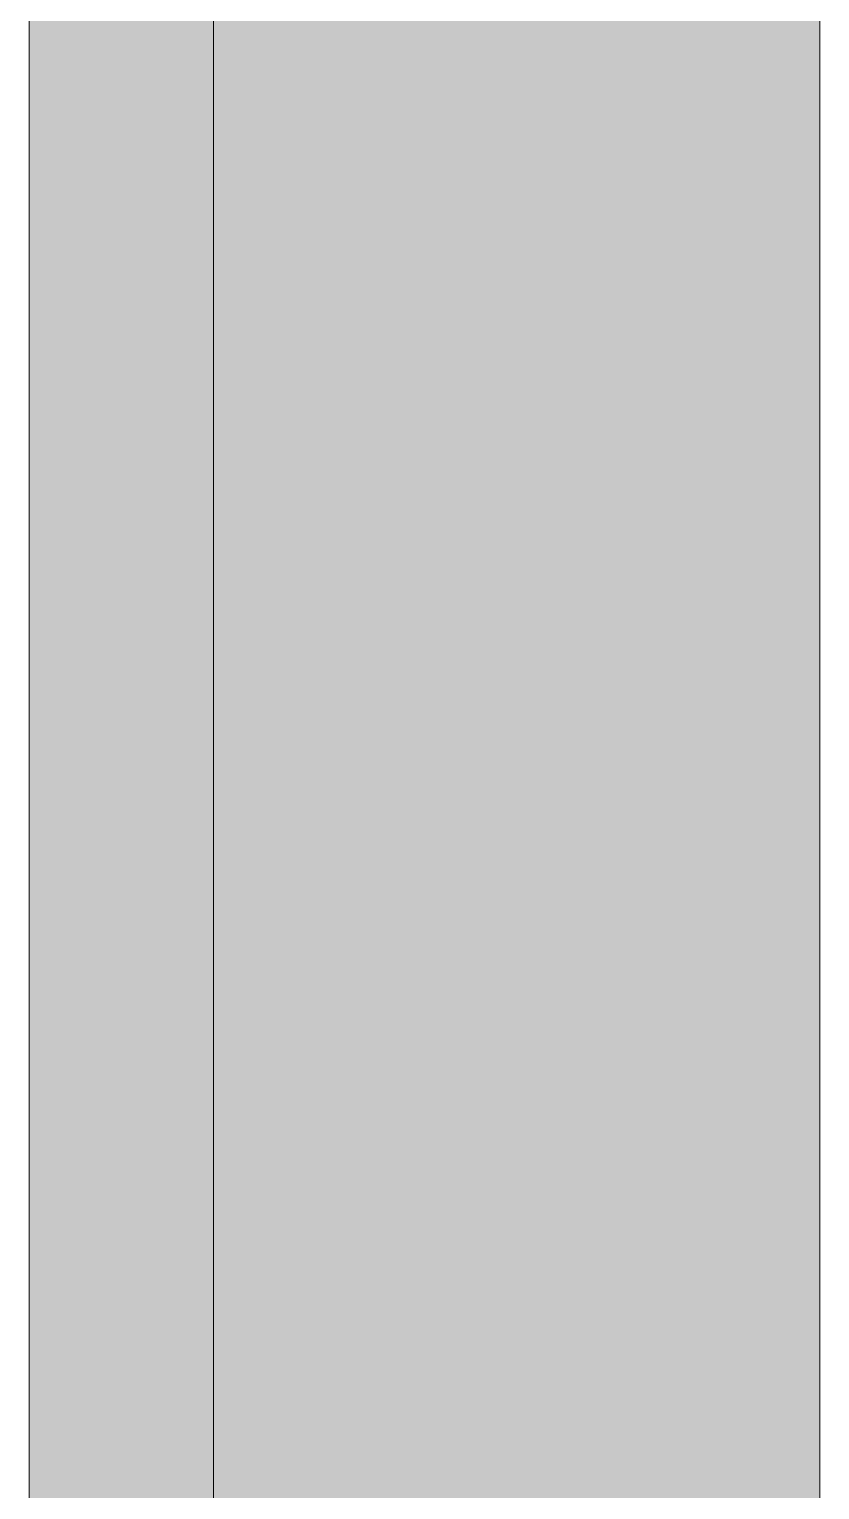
# Model space of a CAD drawing. Header units: metres. Extents: x 34 to 87, y -2.3 to 19.3.
# Drawn here: x 62.794 to 63.129, y 16.219 to 16.837 of the extents above; entities that cross this region are included whole.
import ezdxf

# ---------------------------------------------------------------- set-up
doc = ezdxf.new("R2010")
doc.units = ezdxf.units.M
doc.layers.add('A-COLS', color=7, linetype='Continuous', lineweight=5)

# ---------------------------------------------------------------- blocks, each defined once
blk = doc.blocks.new('IFC_ifc-5-3D_DT_01')
at = {"layer": 'A-COLS', "true_color": 0x373737}
h = blk.add_hatch(color=250, dxfattribs=at)
h.paths.add_polyline_path([(-24.35117, 15.60987), (-24.0948, 15.6827), (-24.0948, 17.84367), (-24.35117, 18.0409), (-24.35117, 15.64628)])
h.paths.add_polyline_path([(-24.0948, 18.2439), (-24.0948, 18.37893), (-24.22298, 18.34252), (-24.17565, 18.30611)])
blk.add_hatch(color=250, dxfattribs=at).paths.add_polyline_path([(-24.35117, 15.60987), (-24.35117, 18.30611), (-24.42907, 18.36603), (-24.42907, 15.6698)])
at = {"layer": 'A-COLS', "color": 253, "lineweight": 18, "true_color": 0xaaaaaa}
for p, q in [((-24.42907, 18.36603), (-24.42907, 15.6698)), ((-24.35117, 18.30611), (-24.35117, 15.60987)), ((-24.0948, 15.6827), (-24.0948, 17.84367))]:
    blk.add_line(p, q, dxfattribs=at)

msp = doc.modelspace()

# ---------------------------------------------------------------- block references
at = {"lineweight": 5}
msp.add_blockref('IFC_ifc-5-3D_DT_01', (87.22344, 0), dxfattribs=at)

doc.saveas('drawing.dxf')
